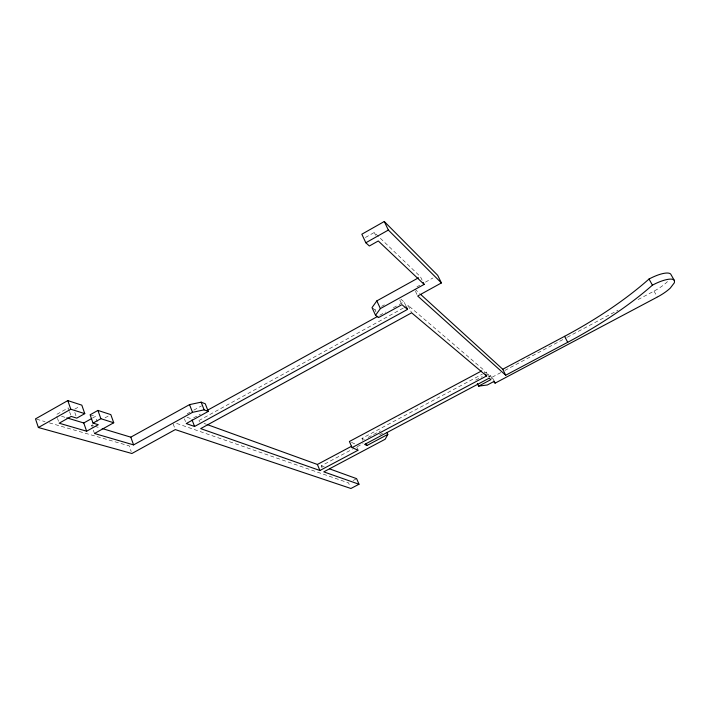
<?xml version="1.0" encoding="UTF-8"?>
<svg xmlns="http://www.w3.org/2000/svg" width="710" height="710" viewBox="0 0 710 710"><rect width="100%" height="100%" fill="white"/><g stroke="black" fill="none" stroke-linecap="round" stroke-linejoin="round"><path stroke-width="0.53" stroke-dasharray="3.55 2.66" d="M667.462 281.559L666.947 282.127A22.072 6.497 -28.6 0 1 654.034 291.1L636.479 300.428M365.393 237.495L374.276 232.472L420.462 276.714L423.231 282.473M74.727 409.164L80.044 406.164M92.477 418.092L95.38 416.468L97.19 421.616M94.483 433.499L91.625 425.343L93.551 424.269M105.053 417.835L109.855 415.146M187.156 413.815L190.014 412.235M193.83 410.123L201.462 405.907M372.786 308.22L375.049 309.977L377.853 308.433M381.589 306.365L384.394 304.821M416.912 286.849L419.752 285.278M425.423 282.145L432.993 277.965M193.626 417.879L200.415 414.134M379.788 315.24L385.601 312.027M393.358 307.749L398.212 305.078M399.18 304.546L404.025 301.874L405.792 305.62M403.289 308.051L197.806 421.163L199.883 421.917M404.265 307.519L408.135 305.389L483.616 369.848L484.894 372.466M362.863 440.377L361.976 438.354L482.33 374.179M483.306 373.655L486.243 372.093L487.974 373.567L490.486 378.741M368.117 437.422L380.391 430.89M475.691 380.107L482.303 376.584M322.083 467.854L321.239 465.849L352.382 449.27M357.254 446.679L363.085 443.572M379.637 434.768L382.557 433.215M487.912 377.134L490.521 375.741L492.199 377.179L494.142 381.155M492.199 377.179L500.976 372.51M504.872 370.434L566.296 337.765M567.263 337.25L617.957 310.288M353.03 480.546L356.615 478.655M36.565 419.193L45.076 421.642M49.336 422.876L129.167 445.862L131.226 451.587M61.539 416.264L65.773 417.542M91.625 425.343L93.747 425.982M94.803 426.302L100.101 427.899M90.117 414.8L95.38 416.468M176.621 423.408L348.548 482.906L350.136 486.634M187.049 417.267L191.691 418.944M204.045 423.417L206.122 424.172M321.239 465.849L324.363 466.976M351.432 442.374L355.488 444.158M361.976 438.354L364.345 439.437M400.813 299.132L404.025 301.874M414.889 289.156L419.77 293.603M654.034 291.1L657.336 297.046M490.521 375.741L493.441 381.74M486.243 372.093L488.773 377.294M415.43 291.26L417.231 295.058M374.276 232.472L375.617 235.312M408.135 305.389L411.631 312.817M399.739 299.922L401.966 304.67M375.049 309.977L375.927 311.876M356.793 447.185L358.106 450.211M184.423 418.785L185.514 421.642M173.142 423.861L175.299 429.586M74.816 412.483L76.121 416.246M69.234 410.735L68.249 407.895L56.25 414.675L57.217 417.515M69.553 411.685L70.867 415.483M57.537 418.465L58.504 421.305"/><path stroke-width="1.06" d="M420.577 294.348L502.751 369.236L564.592 336.318A180.118 61.184 -27.3 0 0 649.02 279.03A22.072 6.497 -28.6 0 1 671.092 274.761L674.5 280.787L674.385 282.731L670.302 288.091A22.117 6.399 -28.5 0 1 657.336 297.046L495.11 383.143L493.441 381.74L487.335 384.98L478.602 386.142L477.36 383.56M386.906 432.408L387.802 434.422L385.211 439.215L323.76 471.857L359.011 484.238L356.615 478.655L329.564 468.866M418.527 277.787L376.824 300.889L372.022 307.625L375.528 315.275L378.536 317.574L401.966 304.67L407.549 309.374L194.576 426.479L186.242 423.55L208.252 411.418L205.279 403.795L201.152 402.162L189.543 404.62L130.8 437.165L102.213 428.538M375.528 315.275L380.374 308.584L424.154 284.399L423.231 282.473M208.252 411.418L204.134 409.839L192.516 412.341L133.595 444.895L94.483 433.499L113.733 422.761L110.813 414.613L97.927 410.415L90.117 414.8L93.028 423.098L98.282 424.704L86.638 431.21L59.152 423.204L71.195 416.424L76.778 418.137L84.774 413.637L81.819 405.161L67.805 400.6L35.5 418.891L38.376 427.518L131.909 453.495L175.299 429.586L350.926 488.489L359.011 484.238M674.5 280.787A22.117 6.399 -28.5 0 0 652.428 285.154A180.535 60.243 -27.2 0 1 567.698 342.3L505.697 375.226L417.684 296.008L441.407 282.935L437.724 275.347L384.279 221.511L361.834 234.211L365.827 242.767L369.36 245.997L378.279 240.974L424.154 284.399M38.376 427.518L70.787 409.226L84.774 413.637M365.827 242.767L388.352 230.067L441.407 282.935M66.829 417.862L83.762 422.974L91.51 418.634M93.028 423.098L100.864 418.705L113.733 422.761M207.196 410.398L377.844 316.305M481.673 370.886L349.409 441.487L352.053 447.62L358.106 450.211L319.917 470.508L200.673 428.618L411.631 312.817L486.59 375.963L352.053 447.62M207.16 424.553L317.388 464.455L351.583 446.235M478.602 386.142L490.912 379.601L489.199 378.164L364.629 444.433L366.981 445.489L387.802 434.422M649.02 279.03L652.428 285.154M564.592 336.318L567.698 342.3M502.751 369.236L505.697 375.226M494.142 381.155L495.11 383.143M485.747 374.214L486.59 375.963M384.279 221.511L388.352 230.067M406.67 307.501L407.549 309.374M376.824 300.889L380.374 308.584M366.103 443.475L366.981 445.489M317.388 464.455L319.917 470.508M201.152 402.162L204.134 409.839M189.543 404.62L192.516 412.341M192.046 419.885L194.576 426.479M130.8 437.165L133.595 444.895M97.927 410.415L100.864 418.705M83.762 422.974L86.638 431.21M67.805 400.6L70.787 409.226"/></g></svg>
